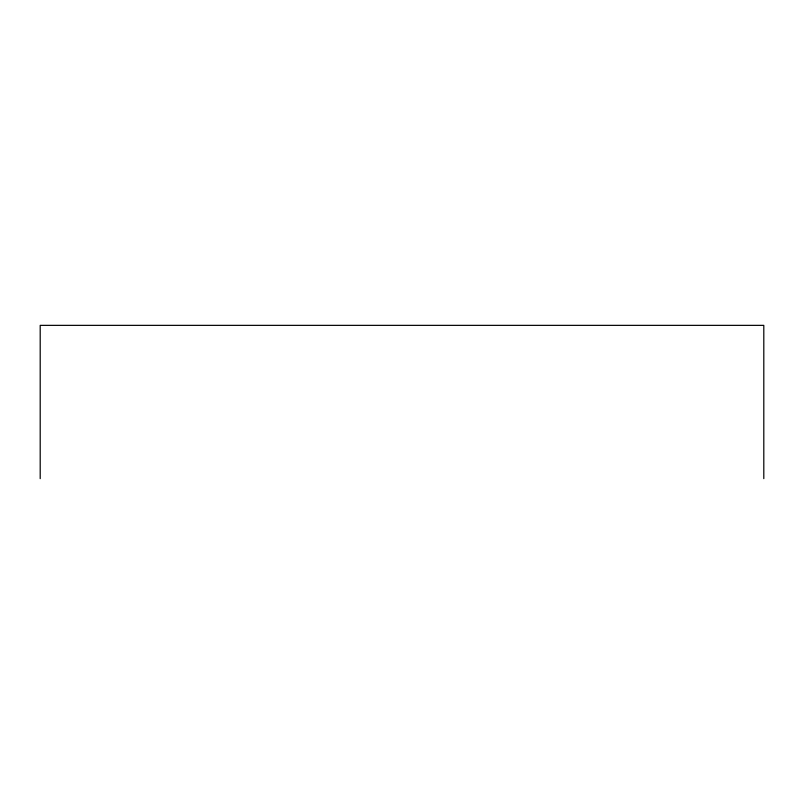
<?xml version="1.0" encoding="UTF-8"?>
<svg xmlns="http://www.w3.org/2000/svg" width="804" height="804" viewBox="0 0 804 804"><rect width="100%" height="100%" fill="white"/><g stroke="black" fill="none" stroke-linecap="round" stroke-linejoin="round"><path stroke-width="1.21" d="M763.8 478.641L763.8 325.359L40.2 325.359L40.2 478.641"/></g></svg>
